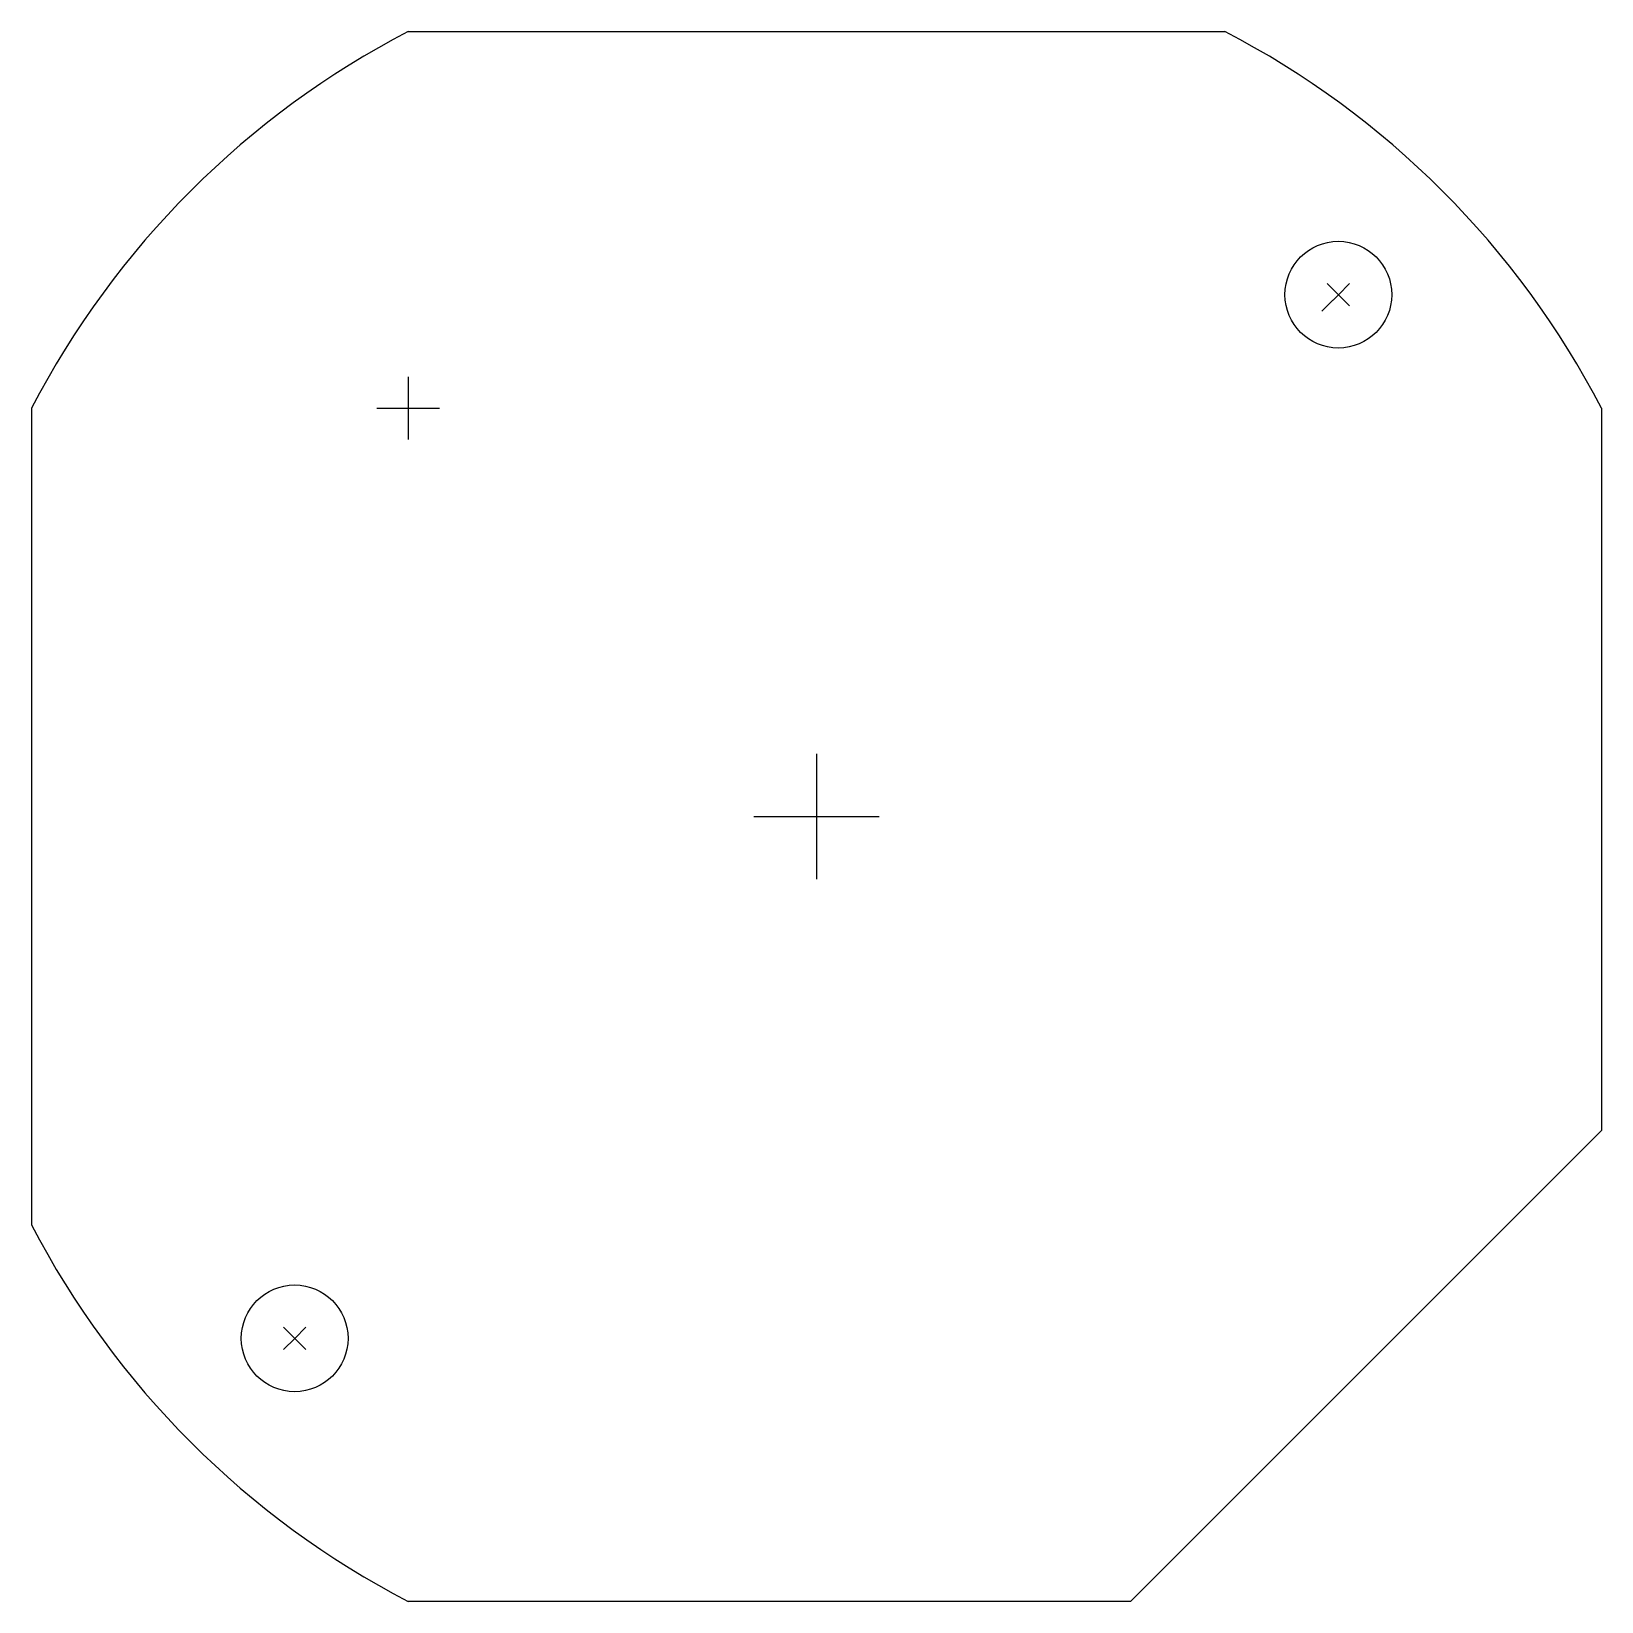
# Model space of a CAD drawing. Header units: millimetres. Extents: x 25.5 to 75.5, y 21.1 to 71.1.
import ezdxf

# ---------------------------------------------------------------- set-up
doc = ezdxf.new("R2010")
doc.units = ezdxf.units.MM
doc.layers.get('0').update_dxf_attribs({"lineweight": 25})

msp = doc.modelspace()

# ---------------------------------------------------------------- linework, layer by layer
for p, q in [((37.472, 71.056), (63.472, 71.056)), ((67.089, 62.673), (66.735, 63.027)), ((67.089, 62.673), (67.442, 63.027)), ((67.089, 62.673), (66.735, 62.32)), ((67.089, 62.673), (67.442, 62.32)), ((66.912, 62.496), (66.558, 62.143)), ((37.472, 60.056), (37.472, 58.056)), ((25.472, 59.056), (25.472, 33.056)), ((36.472, 59.056), (38.472, 59.056)), ((75.472, 59.056), (75.472, 36.056)), ((50.472, 48.056), (50.472, 44.056)), ((48.472, 46.056), (52.472, 46.056)), ((60.472, 21.056), (75.472, 36.056)), ((33.855, 29.439), (33.501, 29.793)), ((33.855, 29.439), (34.208, 29.793)), ((33.855, 29.439), (33.501, 29.086)), ((33.855, 29.439), (34.208, 29.086)), ((60.472, 21.056), (37.472, 21.056))]:
    msp.add_line(p, q)
for centre in [(67.089, 62.673), (33.855, 29.439)]:
    msp.add_circle(centre, 1.7)
for start, end in [(117.4744, 152.5256), (27.4744, 62.5256), (207.4744, 242.5256)]:
    msp.add_arc((50.472, 46.056), 28.178, start, end)

doc.saveas('drawing.dxf')
